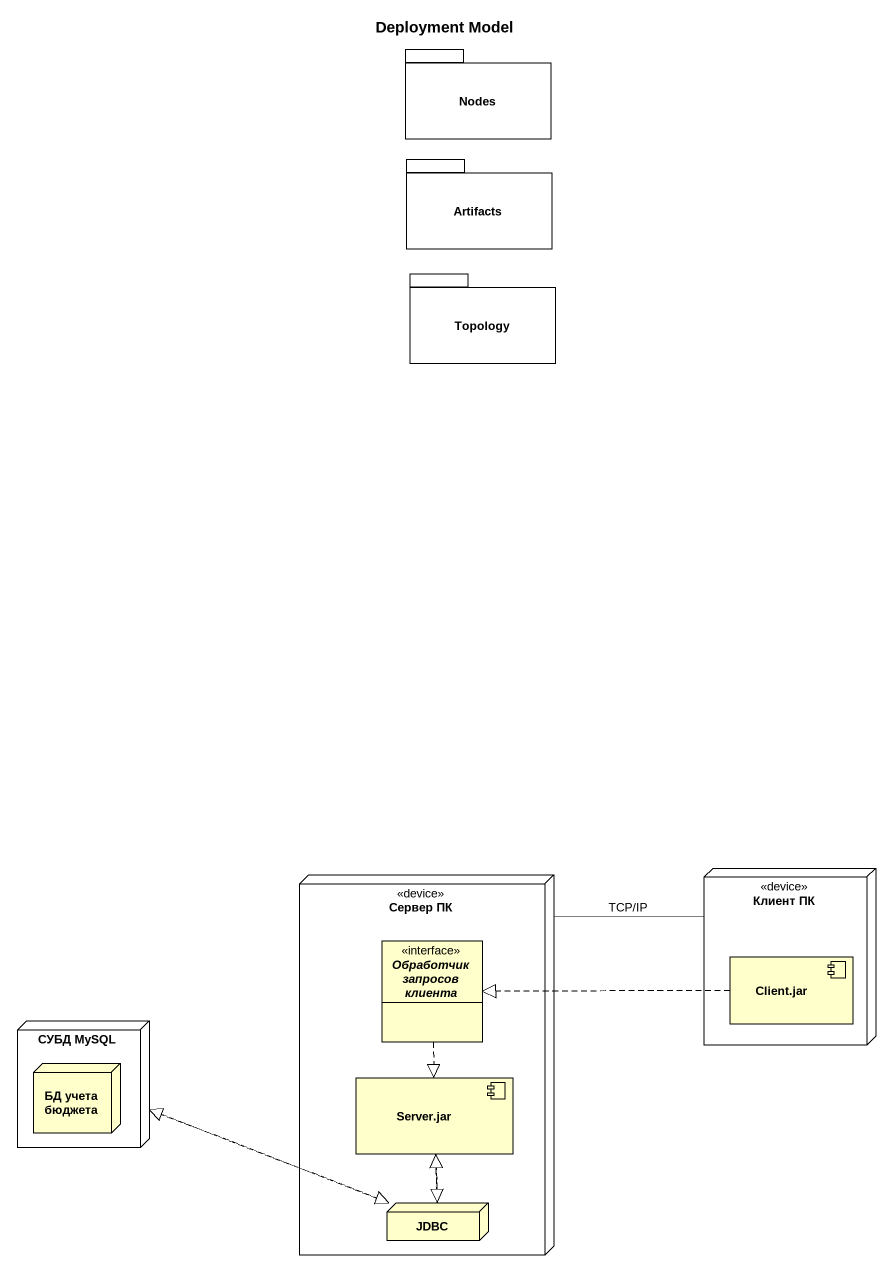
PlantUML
@startuml
title Deployment Model
allowmixing
hide circle
hide empty members
package Nodes {
}
package Artifacts {
}
package Topology {
}
node "Сервер ПК" as Сервер_ПК <<device>> {
  interface "Обработчик запросов клиента" as Обработчик_запросов_клиента
  component "Server.jar" as Server_jar
  node JDBC
}
node "Клиент ПК" as Клиент_ПК <<device>> {
  component "Client.jar" as Client_jar
}
node "СУБД MySQL" as СУБД_MySQL {
  node "БД учета бюджета" as БД_учета_бюджета
}
Клиент_ПК -left- Сервер_ПК : TCP/IP
Обработчик_запросов_клиента ..|> Server_jar
Client_jar .left.|> Обработчик_запросов_клиента
СУБД_MySQL .right.|> JDBC
Server_jar ..|> JDBC
JDBC .left.|> СУБД_MySQL
JDBC .up.|> Server_jar
@enduml
